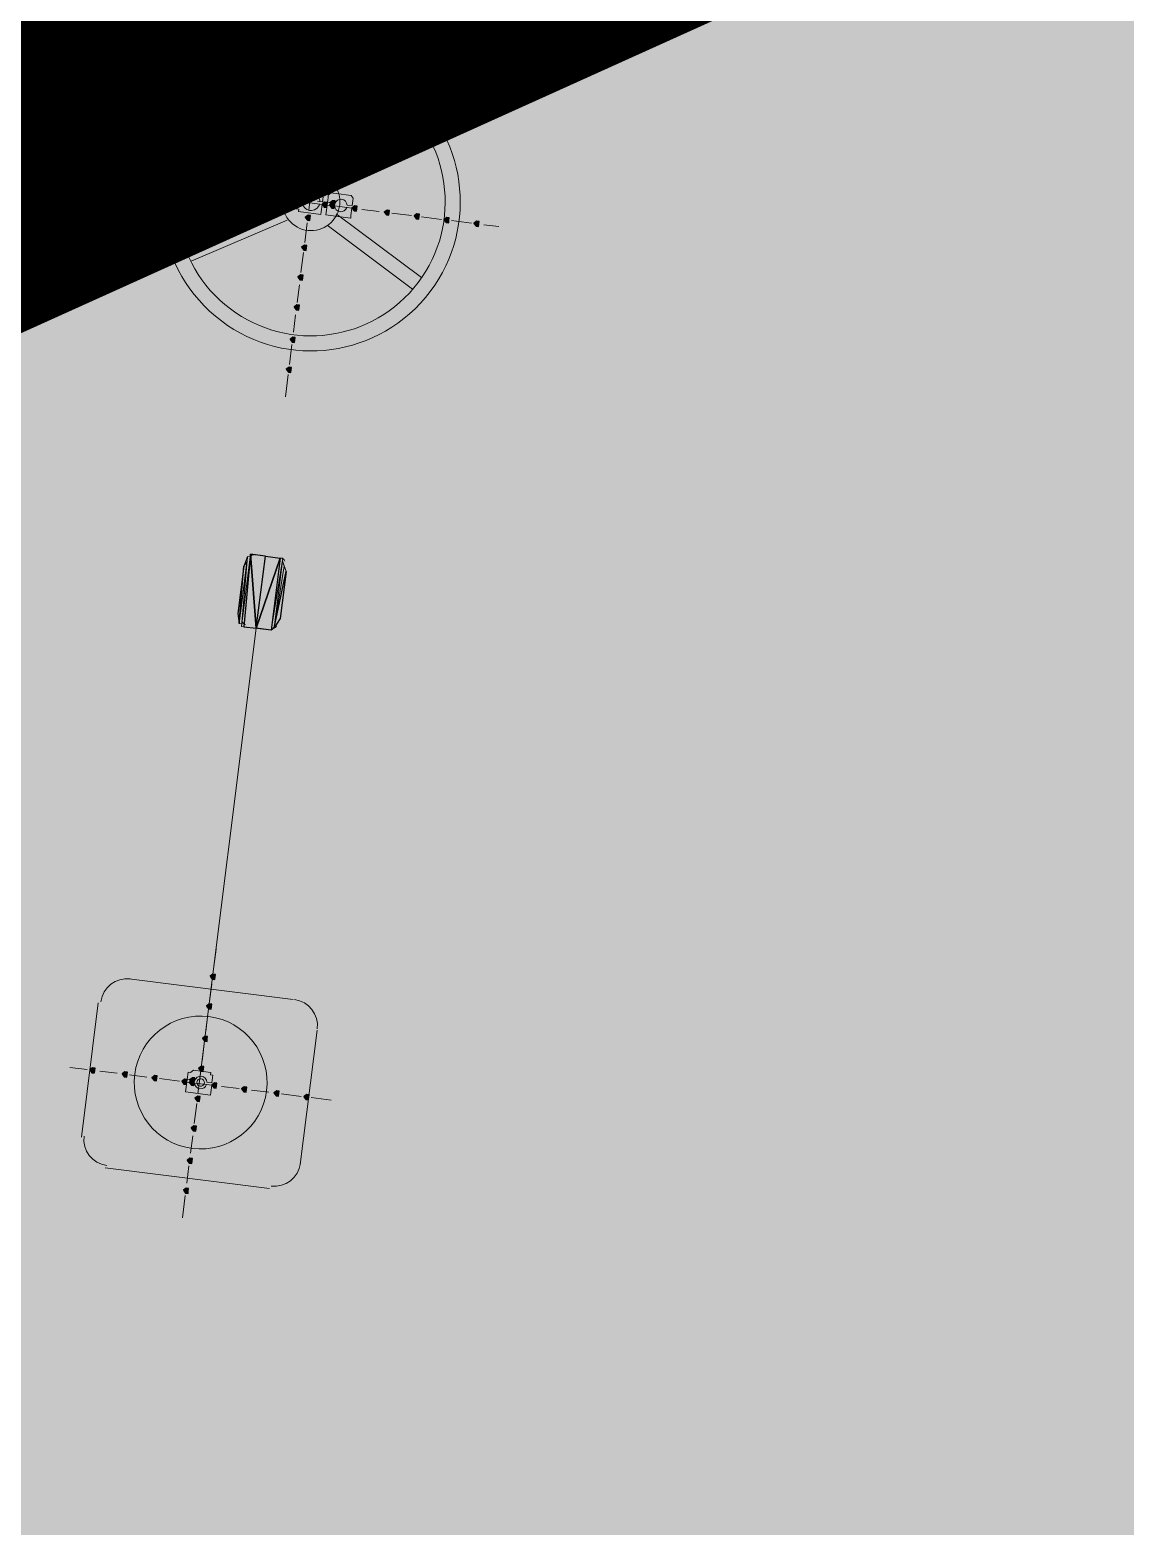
# Model space of a CAD drawing. Header units: metres. Extents: x -4 to 509425, y 7549 to 4732445.
# Drawn here: x 475986.8 to 475990.5, y 4719786.86 to 4719791.92 of the extents above; entities that cross this region are included whole.
import ezdxf

# ---------------------------------------------------------------- set-up
doc = ezdxf.new("R2010")
doc.units = ezdxf.units.M
doc.header["$LTSCALE"] = 0.01
doc.header["$MEASUREMENT"] = 0
doc.layers.get('0').update_dxf_attribs({"lineweight": 0})
for name, color, linetype in [('_SUBESTACIÓN', 1, 'Continuous'), ('NUDO GAROÑA', 211, 'Continuous'), ('SUBESTACION LA VID', 253, 'Continuous')]:
    doc.layers.add(name, color=color, linetype=linetype)

# ---------------------------------------------------------------- blocks, each defined once
blk = doc.blocks.new('A$Cfff6051d')
at = {"layer": 'SUBESTACION LA VID', "transparency": 33554687}
h = blk.add_hatch(color=256, dxfattribs=at)
h.dxf.hatch_style = 2
h.paths.add_polyline_path([(475987.8237, 4719791.9026), (475987.8248, 4719791.911), (475987.8164, 4719791.912), (475987.8069, 4719791.9047), (475987.8143, 4719791.8952), (475987.8227, 4719791.8942)])
h = blk.add_hatch(color=256, dxfattribs=at)
h.dxf.hatch_style = 2
h.paths.add_polyline_path([(475987.81, 4719791.7934), (475987.8111, 4719791.8018), (475987.8027, 4719791.8028), (475987.7932, 4719791.7955), (475987.8006, 4719791.786), (475987.809, 4719791.785)])
h = blk.add_hatch(color=256, dxfattribs=at)
h.dxf.hatch_style = 2
h.paths.add_polyline_path([(475987.7974, 4719791.6926), (475987.7984, 4719791.701), (475987.79, 4719791.702), (475987.7806, 4719791.6947), (475987.7879, 4719791.6852), (475987.7963, 4719791.6842)])
h = blk.add_hatch(color=256, dxfattribs=at)
h.dxf.hatch_style = 2
h.paths.add_polyline_path([(475987.7848, 4719791.5918), (475987.7858, 4719791.6002), (475987.7774, 4719791.6012), (475987.7679, 4719791.5939), (475987.7753, 4719791.5844), (475987.7837, 4719791.5834)])
h = blk.add_hatch(color=256, dxfattribs=at)
h.dxf.hatch_style = 2
h.paths.add_polyline_path([(475987.7721, 4719791.491), (475987.7732, 4719791.4994), (475987.7648, 4719791.5004), (475987.7553, 4719791.4931), (475987.7627, 4719791.4836), (475987.7711, 4719791.4826)])
h = blk.add_hatch(color=256, dxfattribs=at)
h.dxf.hatch_style = 2
h.paths.add_polyline_path([(475987.1893, 4719791.4019), (475987.1903, 4719791.4103), (475987.1819, 4719791.4114), (475987.1725, 4719791.404), (475987.1798, 4719791.3946), (475987.1882, 4719791.3935)])
h = blk.add_hatch(color=256, dxfattribs=at)
h.dxf.hatch_style = 2
h.paths.add_polyline_path([(475987.2901, 4719791.3893), (475987.2911, 4719791.3977), (475987.2827, 4719791.3987), (475987.2733, 4719791.3914), (475987.2806, 4719791.3819), (475987.289, 4719791.3809)])
h = blk.add_hatch(color=256, dxfattribs=at)
h.dxf.hatch_style = 2
h.paths.add_polyline_path([(475987.3909, 4719791.3766), (475987.3919, 4719791.385), (475987.3835, 4719791.3861), (475987.3741, 4719791.3787), (475987.3814, 4719791.3693), (475987.3898, 4719791.3682)])
h = blk.add_hatch(color=256, dxfattribs=at)
h.dxf.hatch_style = 2
h.paths.add_polyline_path([(475987.5001, 4719791.3629), (475987.5011, 4719791.3713), (475987.4927, 4719791.3724), (475987.4833, 4719791.3651), (475987.4906, 4719791.3556), (475987.499, 4719791.3545)])
h = blk.add_hatch(color=256, dxfattribs=at)
h.dxf.hatch_style = 2
h.paths.add_polyline_path([(475987.6009, 4719791.3503), (475987.602, 4719791.3587), (475987.5936, 4719791.3598), (475987.5841, 4719791.3524), (475987.5914, 4719791.343), (475987.5998, 4719791.3419)])
h = blk.add_hatch(color=256, dxfattribs=at)
h.dxf.hatch_style = 2
h.paths.add_polyline_path([(475987.7017, 4719791.3377), (475987.7028, 4719791.3461), (475987.6944, 4719791.3471), (475987.6849, 4719791.3398), (475987.6922, 4719791.3303), (475987.7006, 4719791.3293)])
h = blk.add_hatch(color=256, dxfattribs=at)
h.dxf.hatch_style = 2
h.paths.add_polyline_path([(475987.7584, 4719791.3818), (475987.7595, 4719791.3902), (475987.7511, 4719791.3912), (475987.7416, 4719791.3839), (475987.749, 4719791.3744), (475987.7574, 4719791.3734)])
h = blk.add_hatch(color=256, dxfattribs=at)
h.dxf.hatch_style = 2
h.paths.add_polyline_path([(475987.8025, 4719791.325), (475987.8036, 4719791.3334), (475987.7952, 4719791.3345), (475987.7857, 4719791.3271), (475987.7931, 4719791.3177), (475987.8015, 4719791.3166)])
h = blk.add_hatch(color=256, dxfattribs=at)
h.dxf.hatch_style = 2
h.paths.add_polyline_path([(475987.8277, 4719791.3219), (475987.8288, 4719791.3303), (475987.8204, 4719791.3313), (475987.8109, 4719791.324), (475987.8183, 4719791.3145), (475987.8267, 4719791.3135)])
h = blk.add_hatch(color=256, dxfattribs=at)
h.dxf.hatch_style = 2
h.paths.add_polyline_path([(475987.8288, 4719791.3303), (475987.8298, 4719791.3387), (475987.8214, 4719791.3397), (475987.812, 4719791.3324), (475987.8193, 4719791.3229), (475987.8277, 4719791.3219)])
h = blk.add_hatch(color=256, dxfattribs=at)
h.dxf.hatch_style = 2
h.paths.add_polyline_path([(475987.9033, 4719791.3124), (475987.9044, 4719791.3208), (475987.896, 4719791.3219), (475987.8865, 4719791.3145), (475987.8939, 4719791.3051), (475987.9023, 4719791.304)])
h = blk.add_hatch(color=256, dxfattribs=at)
h.dxf.hatch_style = 2
h.paths.add_polyline_path([(475988.0125, 4719791.2987), (475988.0136, 4719791.3071), (475988.0052, 4719791.3082), (475987.9957, 4719791.3008), (475988.0031, 4719791.2914), (475988.0115, 4719791.2903)])
h = blk.add_hatch(color=256, dxfattribs=at)
h.dxf.hatch_style = 2
h.paths.add_polyline_path([(475988.1133, 4719791.2861), (475988.1144, 4719791.2945), (475988.106, 4719791.2955), (475988.0965, 4719791.2882), (475988.1039, 4719791.2787), (475988.1123, 4719791.2777)])
h = blk.add_hatch(color=256, dxfattribs=at)
h.dxf.hatch_style = 2
h.paths.add_polyline_path([(475987.7458, 4719791.281), (475987.7468, 4719791.2894), (475987.7384, 4719791.2904), (475987.729, 4719791.2831), (475987.7363, 4719791.2736), (475987.7447, 4719791.2726)])
h = blk.add_hatch(color=256, dxfattribs=at)
h.dxf.hatch_style = 2
h.paths.add_polyline_path([(475988.2141, 4719791.2734), (475988.2152, 4719791.2818), (475988.2068, 4719791.2829), (475988.1973, 4719791.2755), (475988.2047, 4719791.2661), (475988.2131, 4719791.265)])
h = blk.add_hatch(color=256, dxfattribs=at)
h.dxf.hatch_style = 2
h.paths.add_polyline_path([(475988.3149, 4719791.2608), (475988.316, 4719791.2692), (475988.3076, 4719791.2702), (475988.2981, 4719791.2629), (475988.3055, 4719791.2534), (475988.3139, 4719791.2524)])
h = blk.add_hatch(color=256, dxfattribs=at)
h.dxf.hatch_style = 2
h.paths.add_polyline_path([(475987.7331, 4719791.1801), (475987.7342, 4719791.1885), (475987.7258, 4719791.1896), (475987.7163, 4719791.1823), (475987.7237, 4719791.1728), (475987.7321, 4719791.1717)])
h = blk.add_hatch(color=256, dxfattribs=at)
h.dxf.hatch_style = 2
h.paths.add_polyline_path([(475987.7205, 4719791.0793), (475987.7216, 4719791.0877), (475987.7132, 4719791.0888), (475987.7037, 4719791.0815), (475987.7111, 4719791.072), (475987.7195, 4719791.0709)])
h = blk.add_hatch(color=256, dxfattribs=at)
h.dxf.hatch_style = 2
h.paths.add_polyline_path([(475987.7079, 4719790.9785), (475987.7089, 4719790.9869), (475987.7005, 4719790.988), (475987.6911, 4719790.9806), (475987.6984, 4719790.9712), (475987.7068, 4719790.9701)])
h = blk.add_hatch(color=256, dxfattribs=at)
h.dxf.hatch_style = 2
h.paths.add_polyline_path([(475987.6942, 4719790.8693), (475987.6952, 4719790.8777), (475987.6868, 4719790.8788), (475987.6774, 4719790.8714), (475987.6847, 4719790.862), (475987.6931, 4719790.8609)])
h = blk.add_hatch(color=256, dxfattribs=at)
h.dxf.hatch_style = 2
h.paths.add_polyline_path([(475987.6815, 4719790.7685), (475987.6826, 4719790.7769), (475987.6742, 4719790.778), (475987.6647, 4719790.7706), (475987.6721, 4719790.7612), (475987.6805, 4719790.7601)])
h = blk.add_hatch(color=256, dxfattribs=at)
h.dxf.hatch_style = 2
h.paths.add_polyline_path([(475987.4246, 4719788.7188), (475987.4256, 4719788.7273), (475987.4172, 4719788.7283), (475987.4078, 4719788.721), (475987.4151, 4719788.7115), (475987.4235, 4719788.7104)])
h = blk.add_hatch(color=256, dxfattribs=at)
h.dxf.hatch_style = 2
h.paths.add_polyline_path([(475987.4119, 4719788.618), (475987.413, 4719788.6264), (475987.4046, 4719788.6275), (475987.3951, 4719788.6202), (475987.4025, 4719788.6107), (475987.4109, 4719788.6096)])
h = blk.add_hatch(color=256, dxfattribs=at)
h.dxf.hatch_style = 2
h.paths.add_polyline_path([(475987.3982, 4719788.5088), (475987.3993, 4719788.5172), (475987.3909, 4719788.5183), (475987.3814, 4719788.5109), (475987.3888, 4719788.5015), (475987.3972, 4719788.5004)])
h = blk.add_hatch(color=256, dxfattribs=at)
h.dxf.hatch_style = 2
h.paths.add_polyline_path([(475987.3856, 4719788.408), (475987.3867, 4719788.4164), (475987.3783, 4719788.4175), (475987.3688, 4719788.4101), (475987.3762, 4719788.4007), (475987.3846, 4719788.3996)])
h = blk.add_hatch(color=256, dxfattribs=at)
h.dxf.hatch_style = 2
h.paths.add_polyline_path([(475987.0181, 4719788.4029), (475987.0191, 4719788.4113), (475987.0107, 4719788.4124), (475987.0013, 4719788.405), (475987.0086, 4719788.3956), (475987.017, 4719788.3945)])
h = blk.add_hatch(color=256, dxfattribs=at)
h.dxf.hatch_style = 2
h.paths.add_polyline_path([(475987.1273, 4719788.3892), (475987.1283, 4719788.3976), (475987.1199, 4719788.3987), (475987.1105, 4719788.3913), (475987.1178, 4719788.3819), (475987.1262, 4719788.3808)])
h = blk.add_hatch(color=256, dxfattribs=at)
h.dxf.hatch_style = 2
h.paths.add_polyline_path([(475987.2281, 4719788.3766), (475987.2291, 4719788.385), (475987.2207, 4719788.386), (475987.2113, 4719788.3787), (475987.2186, 4719788.3692), (475987.227, 4719788.3682)])
h = blk.add_hatch(color=256, dxfattribs=at)
h.dxf.hatch_style = 2
h.paths.add_polyline_path([(475987.3289, 4719788.364), (475987.3299, 4719788.3724), (475987.3215, 4719788.3734), (475987.3121, 4719788.3661), (475987.3194, 4719788.3566), (475987.3278, 4719788.3556)])
h = blk.add_hatch(color=256, dxfattribs=at)
h.dxf.hatch_style = 2
h.paths.add_polyline_path([(475987.3541, 4719788.3608), (475987.3551, 4719788.3692), (475987.3467, 4719788.3703), (475987.3373, 4719788.3629), (475987.3446, 4719788.3535), (475987.353, 4719788.3524)])
h = blk.add_hatch(color=256, dxfattribs=at)
h.dxf.hatch_style = 2
h.paths.add_polyline_path([(475987.3551, 4719788.3692), (475987.3562, 4719788.3776), (475987.3478, 4719788.3787), (475987.3383, 4719788.3713), (475987.3457, 4719788.3619), (475987.3541, 4719788.3608)])
h = blk.add_hatch(color=256, dxfattribs=at)
h.dxf.hatch_style = 2
h.paths.add_polyline_path([(475987.373, 4719788.3072), (475987.374, 4719788.3156), (475987.3656, 4719788.3167), (475987.3562, 4719788.3093), (475987.3635, 4719788.2999), (475987.3719, 4719788.2988)])
h = blk.add_hatch(color=256, dxfattribs=at)
h.dxf.hatch_style = 2
h.paths.add_polyline_path([(475987.4297, 4719788.3513), (475987.4307, 4719788.3597), (475987.4223, 4719788.3608), (475987.4129, 4719788.3534), (475987.4202, 4719788.344), (475987.4286, 4719788.3429)])
h = blk.add_hatch(color=256, dxfattribs=at)
h.dxf.hatch_style = 2
h.paths.add_polyline_path([(475987.5305, 4719788.3387), (475987.5315, 4719788.3471), (475987.5231, 4719788.3481), (475987.5137, 4719788.3408), (475987.521, 4719788.3313), (475987.5294, 4719788.3303)])
h = blk.add_hatch(color=256, dxfattribs=at)
h.dxf.hatch_style = 2
h.paths.add_polyline_path([(475987.6397, 4719788.325), (475987.6408, 4719788.3334), (475987.6324, 4719788.3344), (475987.6229, 4719788.3271), (475987.6302, 4719788.3176), (475987.6386, 4719788.3166)])
h = blk.add_hatch(color=256, dxfattribs=at)
h.dxf.hatch_style = 2
h.paths.add_polyline_path([(475987.7405, 4719788.3124), (475987.7416, 4719788.3208), (475987.7332, 4719788.3218), (475987.7237, 4719788.3145), (475987.731, 4719788.305), (475987.7395, 4719788.304)])
h = blk.add_hatch(color=256, dxfattribs=at)
h.dxf.hatch_style = 2
h.paths.add_polyline_path([(475987.3603, 4719788.2064), (475987.3614, 4719788.2148), (475987.353, 4719788.2159), (475987.3435, 4719788.2085), (475987.3509, 4719788.1991), (475987.3593, 4719788.198)])
h = blk.add_hatch(color=256, dxfattribs=at)
h.dxf.hatch_style = 2
h.paths.add_polyline_path([(475987.3466, 4719788.0972), (475987.3477, 4719788.1056), (475987.3393, 4719788.1067), (475987.3298, 4719788.0993), (475987.3372, 4719788.0899), (475987.3456, 4719788.0888)])
h = blk.add_hatch(color=256, dxfattribs=at)
h.dxf.hatch_style = 2
h.paths.add_polyline_path([(475987.334, 4719787.9964), (475987.3351, 4719788.0048), (475987.3267, 4719788.0059), (475987.3172, 4719787.9985), (475987.3246, 4719787.9891), (475987.333, 4719787.988)])
at = {"layer": 'SUBESTACION LA VID', "lineweight": 15}
for p, q in [((475987.8122, 4719791.8784), (475987.8048, 4719791.8196)), ((475987.7743, 4719791.7808), (475987.7301, 4719791.428)), ((475987.7805, 4719791.4216), (475987.8247, 4719791.7745)), ((475987.7995, 4719791.7776), (475987.7921, 4719791.7188)), ((475987.7869, 4719791.6768), (475987.7785, 4719791.6096)), ((475987.7742, 4719791.576), (475987.7658, 4719791.5088)), ((475987.7606, 4719791.4668), (475987.7532, 4719791.408)), ((475987.1053, 4719791.4124), (475987.1641, 4719791.4051)), ((475987.1977, 4719791.4009), (475987.2649, 4719791.3924)), ((475987.2985, 4719791.3882), (475987.3657, 4719791.3798)), ((475987.4077, 4719791.3745), (475987.4665, 4719791.3672)), ((475987.5085, 4719791.3619), (475987.5673, 4719791.3545)), ((475987.6093, 4719791.3493), (475987.6765, 4719791.3408)), ((475987.6177, 4719791.3482), (475987.6261, 4719791.3472)), ((475987.6188, 4719791.3566), (475987.6272, 4719791.3556)), ((475987.665, 4719791.3849), (475987.7322, 4719791.3765)), ((475987.6944, 4719791.3471), (475987.7028, 4719791.3461)), ((475987.7479, 4719791.366), (475987.7405, 4719791.3072)), ((475987.7658, 4719791.3723), (475987.833, 4719791.3639)), ((475987.6481, 4719791.3188), (475987.3236, 4719791.1803)), ((475987.7101, 4719791.3366), (475987.7773, 4719791.3282)), ((475987.8036, 4719791.3334), (475987.7868, 4719791.3355)), ((475987.8193, 4719791.3229), (475987.8781, 4719791.3156)), ((475988.1216, 4719791.0802), (475987.8329, 4719791.2956)), ((475987.9201, 4719791.3103), (475987.9789, 4719791.3029)), ((475988.0209, 4719791.2977), (475988.0881, 4719791.2892)), ((475987.3435, 4719791.1351), (475987.6681, 4719791.2736)), ((475987.7353, 4719791.2652), (475987.7269, 4719791.198)), ((475987.8025, 4719791.2568), (475988.0912, 4719791.0414)), ((475988.1217, 4719791.285), (475988.1889, 4719791.2766)), ((475988.2225, 4719791.2724), (475988.2897, 4719791.264)), ((475988.3317, 4719791.2587), (475988.3821, 4719791.2524)), ((475987.7226, 4719791.1644), (475987.7142, 4719791.0972)), ((475987.7089, 4719791.0552), (475987.7016, 4719790.9964)), ((475987.6963, 4719790.9544), (475987.6889, 4719790.8956)), ((475987.6837, 4719790.8536), (475987.6752, 4719790.7864)), ((475987.671, 4719790.7528), (475987.6616, 4719790.6772)), ((475987.5522, 4719790.1448), (475987.6446, 4719790.1332)), ((475987.5942, 4719790.1396), (475987.5636, 4719789.8959)), ((475987.3709, 4719788.3587), (475987.5636, 4719789.8959)), ((475987.614, 4719789.8896), (475987.5216, 4719789.9012)), ((475987.4278, 4719788.8123), (475987.4183, 4719788.7367)), ((475987.1337, 4719788.7127), (475987.6881, 4719788.6431)), ((475987.413, 4719788.6947), (475987.4056, 4719788.6359)), ((475986.9728, 4719788.1782), (475987.0297, 4719788.6318)), ((475987.4004, 4719788.5939), (475987.393, 4719788.5351)), ((475987.7121, 4719788.0855), (475987.7689, 4719788.5392)), ((475987.3877, 4719788.4931), (475987.3804, 4719788.4343)), ((475986.9341, 4719788.4135), (475986.9929, 4719788.4061)), ((475987.0349, 4719788.4008), (475987.0937, 4719788.3934)), ((475987.1357, 4719788.3882), (475987.1945, 4719788.3808)), ((475987.2365, 4719788.3755), (475987.3037, 4719788.3671)), ((475987.3373, 4719788.3629), (475987.4045, 4719788.3545)), ((475987.3751, 4719788.3923), (475987.3667, 4719788.3251)), ((475987.4465, 4719788.3492), (475987.5053, 4719788.3418)), ((475987.5473, 4719788.3366), (475987.6061, 4719788.3292)), ((475987.6481, 4719788.3239), (475987.7153, 4719788.3155)), ((475987.3625, 4719788.2915), (475987.354, 4719788.2243)), ((475987.7489, 4719788.3113), (475987.8161, 4719788.3029)), ((475987.3488, 4719788.1823), (475987.3414, 4719788.1235)), ((475987.0537, 4719788.0742), (475987.6081, 4719788.0047)), ((475987.3361, 4719788.0815), (475987.3288, 4719788.0227)), ((475987.3235, 4719787.9807), (475987.314, 4719787.9051))]:
    blk.add_line(p, q, dxfattribs=at)
at = {"layer": 'SUBESTACION LA VID', "lineweight": 0}
for p, q in [((475987.5636, 4719789.8959), (475987.5438, 4719790.1459)), ((475987.5636, 4719789.8959), (475987.6446, 4719790.1332)), ((475987.5059, 4719789.9117), (475987.5017, 4719789.9464)), ((475987.6235, 4719789.897), (475987.6445, 4719789.9285))]:
    blk.add_line(p, q, dxfattribs=at)
at = {"layer": 'SUBESTACION LA VID'}
for points in [[(475987.8237, 4719791.9026), (475987.8248, 4719791.911), (475987.8164, 4719791.912), (475987.8069, 4719791.9047), (475987.8143, 4719791.8952), (475987.8227, 4719791.8942)], [(475987.81, 4719791.7934), (475987.8111, 4719791.8018), (475987.8027, 4719791.8028), (475987.7932, 4719791.7955), (475987.8006, 4719791.786), (475987.809, 4719791.785)], [(475987.7974, 4719791.6926), (475987.7984, 4719791.701), (475987.79, 4719791.702), (475987.7806, 4719791.6947), (475987.7879, 4719791.6852), (475987.7963, 4719791.6842)], [(475987.7848, 4719791.5918), (475987.7858, 4719791.6002), (475987.7774, 4719791.6012), (475987.7679, 4719791.5939), (475987.7753, 4719791.5844), (475987.7837, 4719791.5834)], [(475987.7721, 4719791.491), (475987.7732, 4719791.4994), (475987.7648, 4719791.5004), (475987.7553, 4719791.4931), (475987.7627, 4719791.4836), (475987.7711, 4719791.4826)], [(475987.1893, 4719791.4019), (475987.1903, 4719791.4103), (475987.1819, 4719791.4114), (475987.1725, 4719791.404), (475987.1798, 4719791.3946), (475987.1882, 4719791.3935)], [(475987.2901, 4719791.3893), (475987.2911, 4719791.3977), (475987.2827, 4719791.3987), (475987.2733, 4719791.3914), (475987.2806, 4719791.3819), (475987.289, 4719791.3809)], [(475987.3909, 4719791.3766), (475987.3919, 4719791.385), (475987.3835, 4719791.3861), (475987.3741, 4719791.3787), (475987.3814, 4719791.3693), (475987.3898, 4719791.3682)], [(475987.5001, 4719791.3629), (475987.5011, 4719791.3713), (475987.4927, 4719791.3724), (475987.4833, 4719791.3651), (475987.4906, 4719791.3556), (475987.499, 4719791.3545)], [(475987.6009, 4719791.3503), (475987.602, 4719791.3587), (475987.5936, 4719791.3598), (475987.5841, 4719791.3524), (475987.5914, 4719791.343), (475987.5998, 4719791.3419)], [(475987.7017, 4719791.3377), (475987.7028, 4719791.3461), (475987.6944, 4719791.3471), (475987.6849, 4719791.3398), (475987.6922, 4719791.3303), (475987.7006, 4719791.3293)], [(475987.7584, 4719791.3818), (475987.7595, 4719791.3902), (475987.7511, 4719791.3912), (475987.7416, 4719791.3839), (475987.749, 4719791.3744), (475987.7574, 4719791.3734)], [(475987.8025, 4719791.325), (475987.8036, 4719791.3334), (475987.7952, 4719791.3345), (475987.7857, 4719791.3271), (475987.7931, 4719791.3177), (475987.8015, 4719791.3166)], [(475987.8277, 4719791.3219), (475987.8288, 4719791.3303), (475987.8204, 4719791.3313), (475987.8109, 4719791.324), (475987.8183, 4719791.3145), (475987.8267, 4719791.3135)], [(475987.8288, 4719791.3303), (475987.8298, 4719791.3387), (475987.8214, 4719791.3397), (475987.812, 4719791.3324), (475987.8193, 4719791.3229), (475987.8277, 4719791.3219)], [(475987.9033, 4719791.3124), (475987.9044, 4719791.3208), (475987.896, 4719791.3219), (475987.8865, 4719791.3145), (475987.8939, 4719791.3051), (475987.9023, 4719791.304)], [(475988.0125, 4719791.2987), (475988.0136, 4719791.3071), (475988.0052, 4719791.3082), (475987.9957, 4719791.3008), (475988.0031, 4719791.2914), (475988.0115, 4719791.2903)], [(475988.1133, 4719791.2861), (475988.1144, 4719791.2945), (475988.106, 4719791.2955), (475988.0965, 4719791.2882), (475988.1039, 4719791.2787), (475988.1123, 4719791.2777)], [(475987.7458, 4719791.281), (475987.7468, 4719791.2894), (475987.7384, 4719791.2904), (475987.729, 4719791.2831), (475987.7363, 4719791.2736), (475987.7447, 4719791.2726)], [(475988.2141, 4719791.2734), (475988.2152, 4719791.2818), (475988.2068, 4719791.2829), (475988.1973, 4719791.2755), (475988.2047, 4719791.2661), (475988.2131, 4719791.265)], [(475988.3149, 4719791.2608), (475988.316, 4719791.2692), (475988.3076, 4719791.2702), (475988.2981, 4719791.2629), (475988.3055, 4719791.2534), (475988.3139, 4719791.2524)], [(475987.7331, 4719791.1801), (475987.7342, 4719791.1885), (475987.7258, 4719791.1896), (475987.7163, 4719791.1823), (475987.7237, 4719791.1728), (475987.7321, 4719791.1717)], [(475987.7205, 4719791.0793), (475987.7216, 4719791.0877), (475987.7132, 4719791.0888), (475987.7037, 4719791.0815), (475987.7111, 4719791.072), (475987.7195, 4719791.0709)], [(475987.7079, 4719790.9785), (475987.7089, 4719790.9869), (475987.7005, 4719790.988), (475987.6911, 4719790.9806), (475987.6984, 4719790.9712), (475987.7068, 4719790.9701)], [(475987.6942, 4719790.8693), (475987.6952, 4719790.8777), (475987.6868, 4719790.8788), (475987.6774, 4719790.8714), (475987.6847, 4719790.862), (475987.6931, 4719790.8609)], [(475987.6815, 4719790.7685), (475987.6826, 4719790.7769), (475987.6742, 4719790.778), (475987.6647, 4719790.7706), (475987.6721, 4719790.7612), (475987.6805, 4719790.7601)], [(475987.5636, 4719789.8959), (475987.5438, 4719790.1459), (475987.5216, 4719789.9012)], [(475987.5942, 4719790.1396), (475987.5438, 4719790.1459), (475987.5636, 4719789.8959)], [(475987.5942, 4719790.1396), (475987.6446, 4719790.1332), (475987.5636, 4719789.8959)], [(475987.5636, 4719789.8959), (475987.6446, 4719790.1332), (475987.614, 4719789.8896)], [(475987.5017, 4719789.9464), (475987.5059, 4719789.9117), (475987.5217, 4719790.106)], [(475987.6445, 4719789.9285), (475987.6235, 4719789.897), (475987.6645, 4719790.0881)], [(475987.4246, 4719788.7188), (475987.4256, 4719788.7273), (475987.4172, 4719788.7283), (475987.4078, 4719788.721), (475987.4151, 4719788.7115), (475987.4235, 4719788.7104)], [(475987.4119, 4719788.618), (475987.413, 4719788.6264), (475987.4046, 4719788.6275), (475987.3951, 4719788.6202), (475987.4025, 4719788.6107), (475987.4109, 4719788.6096)], [(475987.3982, 4719788.5088), (475987.3993, 4719788.5172), (475987.3909, 4719788.5183), (475987.3814, 4719788.5109), (475987.3888, 4719788.5015), (475987.3972, 4719788.5004)], [(475987.3856, 4719788.408), (475987.3867, 4719788.4164), (475987.3783, 4719788.4175), (475987.3688, 4719788.4101), (475987.3762, 4719788.4007), (475987.3846, 4719788.3996)], [(475987.0181, 4719788.4029), (475987.0191, 4719788.4113), (475987.0107, 4719788.4124), (475987.0013, 4719788.405), (475987.0086, 4719788.3956), (475987.017, 4719788.3945)], [(475987.1273, 4719788.3892), (475987.1283, 4719788.3976), (475987.1199, 4719788.3987), (475987.1105, 4719788.3913), (475987.1178, 4719788.3819), (475987.1262, 4719788.3808)], [(475987.2281, 4719788.3766), (475987.2291, 4719788.385), (475987.2207, 4719788.386), (475987.2113, 4719788.3787), (475987.2186, 4719788.3692), (475987.227, 4719788.3682)], [(475987.3289, 4719788.364), (475987.3299, 4719788.3724), (475987.3215, 4719788.3734), (475987.3121, 4719788.3661), (475987.3194, 4719788.3566), (475987.3278, 4719788.3556)], [(475987.3541, 4719788.3608), (475987.3551, 4719788.3692), (475987.3467, 4719788.3703), (475987.3373, 4719788.3629), (475987.3446, 4719788.3535), (475987.353, 4719788.3524)], [(475987.3551, 4719788.3692), (475987.3562, 4719788.3776), (475987.3478, 4719788.3787), (475987.3383, 4719788.3713), (475987.3457, 4719788.3619), (475987.3541, 4719788.3608)], [(475987.373, 4719788.3072), (475987.374, 4719788.3156), (475987.3656, 4719788.3167), (475987.3562, 4719788.3093), (475987.3635, 4719788.2999), (475987.3719, 4719788.2988)], [(475987.4297, 4719788.3513), (475987.4307, 4719788.3597), (475987.4223, 4719788.3608), (475987.4129, 4719788.3534), (475987.4202, 4719788.344), (475987.4286, 4719788.3429)], [(475987.5305, 4719788.3387), (475987.5315, 4719788.3471), (475987.5231, 4719788.3481), (475987.5137, 4719788.3408), (475987.521, 4719788.3313), (475987.5294, 4719788.3303)], [(475987.6397, 4719788.325), (475987.6408, 4719788.3334), (475987.6324, 4719788.3344), (475987.6229, 4719788.3271), (475987.6302, 4719788.3176), (475987.6386, 4719788.3166)], [(475987.7405, 4719788.3124), (475987.7416, 4719788.3208), (475987.7332, 4719788.3218), (475987.7237, 4719788.3145), (475987.731, 4719788.305), (475987.7395, 4719788.304)], [(475987.3603, 4719788.2064), (475987.3614, 4719788.2148), (475987.353, 4719788.2159), (475987.3435, 4719788.2085), (475987.3509, 4719788.1991), (475987.3593, 4719788.198)], [(475987.3466, 4719788.0972), (475987.3477, 4719788.1056), (475987.3393, 4719788.1067), (475987.3298, 4719788.0993), (475987.3372, 4719788.0899), (475987.3456, 4719788.0888)], [(475987.334, 4719787.9964), (475987.3351, 4719788.0048), (475987.3267, 4719788.0059), (475987.3172, 4719787.9985), (475987.3246, 4719787.9891), (475987.333, 4719787.988)]]:
    blk.add_lwpolyline(points, close=True, dxfattribs=at)
at = {"layer": 'SUBESTACION LA VID', "lineweight": 0}
for points in [[(475987.8237, 4719791.9026), (475987.8248, 4719791.911), (475987.8164, 4719791.912), (475987.8069, 4719791.9047), (475987.8143, 4719791.8952), (475987.8227, 4719791.8942)], [(475987.81, 4719791.7934), (475987.8111, 4719791.8018), (475987.8027, 4719791.8028), (475987.7932, 4719791.7955), (475987.8006, 4719791.786), (475987.809, 4719791.785)], [(475987.7974, 4719791.6926), (475987.7984, 4719791.701), (475987.79, 4719791.702), (475987.7806, 4719791.6947), (475987.7879, 4719791.6852), (475987.7963, 4719791.6842)], [(475987.7848, 4719791.5918), (475987.7858, 4719791.6002), (475987.7774, 4719791.6012), (475987.7679, 4719791.5939), (475987.7753, 4719791.5844), (475987.7837, 4719791.5834)], [(475987.7721, 4719791.491), (475987.7732, 4719791.4994), (475987.7648, 4719791.5004), (475987.7553, 4719791.4931), (475987.7627, 4719791.4836), (475987.7711, 4719791.4826)], [(475987.1893, 4719791.4019), (475987.1903, 4719791.4103), (475987.1819, 4719791.4114), (475987.1725, 4719791.404), (475987.1798, 4719791.3946), (475987.1882, 4719791.3935)], [(475987.2901, 4719791.3893), (475987.2911, 4719791.3977), (475987.2827, 4719791.3987), (475987.2733, 4719791.3914), (475987.2806, 4719791.3819), (475987.289, 4719791.3809)], [(475987.3909, 4719791.3766), (475987.3919, 4719791.385), (475987.3835, 4719791.3861), (475987.3741, 4719791.3787), (475987.3814, 4719791.3693), (475987.3898, 4719791.3682)], [(475987.5001, 4719791.3629), (475987.5011, 4719791.3713), (475987.4927, 4719791.3724), (475987.4833, 4719791.3651), (475987.4906, 4719791.3556), (475987.499, 4719791.3545)], [(475987.6009, 4719791.3503), (475987.602, 4719791.3587), (475987.5936, 4719791.3598), (475987.5841, 4719791.3524), (475987.5914, 4719791.343), (475987.5998, 4719791.3419)], [(475987.7017, 4719791.3377), (475987.7028, 4719791.3461), (475987.6944, 4719791.3471), (475987.6849, 4719791.3398), (475987.6922, 4719791.3303), (475987.7006, 4719791.3293)], [(475987.7584, 4719791.3818), (475987.7595, 4719791.3902), (475987.7511, 4719791.3912), (475987.7416, 4719791.3839), (475987.749, 4719791.3744), (475987.7574, 4719791.3734)], [(475987.8025, 4719791.325), (475987.8036, 4719791.3334), (475987.7952, 4719791.3345), (475987.7857, 4719791.3271), (475987.7931, 4719791.3177), (475987.8015, 4719791.3166)], [(475987.8277, 4719791.3219), (475987.8288, 4719791.3303), (475987.8204, 4719791.3313), (475987.8109, 4719791.324), (475987.8183, 4719791.3145), (475987.8267, 4719791.3135)], [(475987.8288, 4719791.3303), (475987.8298, 4719791.3387), (475987.8214, 4719791.3397), (475987.812, 4719791.3324), (475987.8193, 4719791.3229), (475987.8277, 4719791.3219)], [(475987.9033, 4719791.3124), (475987.9044, 4719791.3208), (475987.896, 4719791.3219), (475987.8865, 4719791.3145), (475987.8939, 4719791.3051), (475987.9023, 4719791.304)], [(475988.0125, 4719791.2987), (475988.0136, 4719791.3071), (475988.0052, 4719791.3082), (475987.9957, 4719791.3008), (475988.0031, 4719791.2914), (475988.0115, 4719791.2903)], [(475988.1133, 4719791.2861), (475988.1144, 4719791.2945), (475988.106, 4719791.2955), (475988.0965, 4719791.2882), (475988.1039, 4719791.2787), (475988.1123, 4719791.2777)], [(475987.7458, 4719791.281), (475987.7468, 4719791.2894), (475987.7384, 4719791.2904), (475987.729, 4719791.2831), (475987.7363, 4719791.2736), (475987.7447, 4719791.2726)], [(475988.2141, 4719791.2734), (475988.2152, 4719791.2818), (475988.2068, 4719791.2829), (475988.1973, 4719791.2755), (475988.2047, 4719791.2661), (475988.2131, 4719791.265)], [(475988.3149, 4719791.2608), (475988.316, 4719791.2692), (475988.3076, 4719791.2702), (475988.2981, 4719791.2629), (475988.3055, 4719791.2534), (475988.3139, 4719791.2524)], [(475987.7331, 4719791.1801), (475987.7342, 4719791.1885), (475987.7258, 4719791.1896), (475987.7163, 4719791.1823), (475987.7237, 4719791.1728), (475987.7321, 4719791.1717)], [(475987.7205, 4719791.0793), (475987.7216, 4719791.0877), (475987.7132, 4719791.0888), (475987.7037, 4719791.0815), (475987.7111, 4719791.072), (475987.7195, 4719791.0709)], [(475987.7079, 4719790.9785), (475987.7089, 4719790.9869), (475987.7005, 4719790.988), (475987.6911, 4719790.9806), (475987.6984, 4719790.9712), (475987.7068, 4719790.9701)], [(475987.6942, 4719790.8693), (475987.6952, 4719790.8777), (475987.6868, 4719790.8788), (475987.6774, 4719790.8714), (475987.6847, 4719790.862), (475987.6931, 4719790.8609)], [(475987.6815, 4719790.7685), (475987.6826, 4719790.7769), (475987.6742, 4719790.778), (475987.6647, 4719790.7706), (475987.6721, 4719790.7612), (475987.6805, 4719790.7601)], [(475987.5636, 4719789.8959), (475987.5438, 4719790.1459), (475987.5216, 4719789.9012)], [(475987.5942, 4719790.1396), (475987.5438, 4719790.1459), (475987.5636, 4719789.8959)], [(475987.5942, 4719790.1396), (475987.6446, 4719790.1332), (475987.5636, 4719789.8959)], [(475987.5636, 4719789.8959), (475987.6446, 4719790.1332), (475987.614, 4719789.8896)], [(475987.5017, 4719789.9464), (475987.5059, 4719789.9117), (475987.5217, 4719790.106)], [(475987.6445, 4719789.9285), (475987.6235, 4719789.897), (475987.6645, 4719790.0881)], [(475987.4246, 4719788.7188), (475987.4256, 4719788.7273), (475987.4172, 4719788.7283), (475987.4078, 4719788.721), (475987.4151, 4719788.7115), (475987.4235, 4719788.7104)], [(475987.4119, 4719788.618), (475987.413, 4719788.6264), (475987.4046, 4719788.6275), (475987.3951, 4719788.6202), (475987.4025, 4719788.6107), (475987.4109, 4719788.6096)], [(475987.3982, 4719788.5088), (475987.3993, 4719788.5172), (475987.3909, 4719788.5183), (475987.3814, 4719788.5109), (475987.3888, 4719788.5015), (475987.3972, 4719788.5004)], [(475987.3856, 4719788.408), (475987.3867, 4719788.4164), (475987.3783, 4719788.4175), (475987.3688, 4719788.4101), (475987.3762, 4719788.4007), (475987.3846, 4719788.3996)], [(475987.0181, 4719788.4029), (475987.0191, 4719788.4113), (475987.0107, 4719788.4124), (475987.0013, 4719788.405), (475987.0086, 4719788.3956), (475987.017, 4719788.3945)], [(475987.1273, 4719788.3892), (475987.1283, 4719788.3976), (475987.1199, 4719788.3987), (475987.1105, 4719788.3913), (475987.1178, 4719788.3819), (475987.1262, 4719788.3808)], [(475987.2281, 4719788.3766), (475987.2291, 4719788.385), (475987.2207, 4719788.386), (475987.2113, 4719788.3787), (475987.2186, 4719788.3692), (475987.227, 4719788.3682)], [(475987.3289, 4719788.364), (475987.3299, 4719788.3724), (475987.3215, 4719788.3734), (475987.3121, 4719788.3661), (475987.3194, 4719788.3566), (475987.3278, 4719788.3556)], [(475987.3541, 4719788.3608), (475987.3551, 4719788.3692), (475987.3467, 4719788.3703), (475987.3373, 4719788.3629), (475987.3446, 4719788.3535), (475987.353, 4719788.3524)], [(475987.3551, 4719788.3692), (475987.3562, 4719788.3776), (475987.3478, 4719788.3787), (475987.3383, 4719788.3713), (475987.3457, 4719788.3619), (475987.3541, 4719788.3608)], [(475987.373, 4719788.3072), (475987.374, 4719788.3156), (475987.3656, 4719788.3167), (475987.3562, 4719788.3093), (475987.3635, 4719788.2999), (475987.3719, 4719788.2988)], [(475987.4297, 4719788.3513), (475987.4307, 4719788.3597), (475987.4223, 4719788.3608), (475987.4129, 4719788.3534), (475987.4202, 4719788.344), (475987.4286, 4719788.3429)], [(475987.5305, 4719788.3387), (475987.5315, 4719788.3471), (475987.5231, 4719788.3481), (475987.5137, 4719788.3408), (475987.521, 4719788.3313), (475987.5294, 4719788.3303)], [(475987.6397, 4719788.325), (475987.6408, 4719788.3334), (475987.6324, 4719788.3344), (475987.6229, 4719788.3271), (475987.6302, 4719788.3176), (475987.6386, 4719788.3166)], [(475987.7405, 4719788.3124), (475987.7416, 4719788.3208), (475987.7332, 4719788.3218), (475987.7237, 4719788.3145), (475987.731, 4719788.305), (475987.7395, 4719788.304)], [(475987.3603, 4719788.2064), (475987.3614, 4719788.2148), (475987.353, 4719788.2159), (475987.3435, 4719788.2085), (475987.3509, 4719788.1991), (475987.3593, 4719788.198)], [(475987.3466, 4719788.0972), (475987.3477, 4719788.1056), (475987.3393, 4719788.1067), (475987.3298, 4719788.0993), (475987.3372, 4719788.0899), (475987.3456, 4719788.0888)], [(475987.334, 4719787.9964), (475987.3351, 4719788.0048), (475987.3267, 4719788.0059), (475987.3172, 4719787.9985), (475987.3246, 4719787.9891), (475987.333, 4719787.988)]]:
    blk.add_lwpolyline(points, close=True, dxfattribs=at)
at = {"layer": 'SUBESTACION LA VID', "lineweight": 15}
for points in [[(475987.6681, 4719791.3419), (475987.6933, 4719791.3387), (475987.6922, 4719791.3303), (475987.6912, 4719791.3219), (475987.6901, 4719791.3135), (475987.6807, 4719791.3062), (475987.6723, 4719791.3072), (475987.6555, 4719791.3093), (475987.6219, 4719791.3136), (475987.6135, 4719791.3146), (475987.6051, 4719791.3157), (475987.5977, 4719791.3251), (475987.5988, 4719791.3335), (475987.5998, 4719791.3419), (475987.6009, 4719791.3503), (475987.6177, 4719791.3482)], [(475987.6692, 4719791.3503), (475987.6944, 4719791.3471), (475987.6954, 4719791.3555), (475987.6965, 4719791.3639), (475987.6975, 4719791.3723), (475987.6891, 4719791.3734), (475987.6902, 4719791.3818), (475987.6818, 4719791.3828), (475987.665, 4719791.3849), (475987.6314, 4719791.3892), (475987.623, 4719791.3902), (475987.6146, 4719791.3913), (475987.6135, 4719791.3829), (475987.6051, 4719791.3839), (475987.6041, 4719791.3755), (475987.603, 4719791.3671), (475987.602, 4719791.3587), (475987.6188, 4719791.3566)], [(475987.749, 4719791.3744), (475987.7322, 4719791.3765), (475987.7238, 4719791.3776), (475987.7143, 4719791.3702), (475987.7059, 4719791.3713), (475987.7049, 4719791.3629), (475987.7038, 4719791.3545), (475987.7028, 4719791.3461), (475987.7196, 4719791.344)], [(475987.749, 4719791.3744), (475987.7658, 4719791.3723), (475987.7742, 4719791.3712), (475987.7826, 4719791.3702), (475987.7815, 4719791.3618), (475987.7899, 4719791.3607), (475987.7889, 4719791.3523), (475987.7878, 4719791.3439), (475987.7868, 4719791.3355), (475987.77, 4719791.3376)], [(475987.8708, 4719791.325), (475987.8876, 4719791.3229), (475987.8886, 4719791.3313), (475987.8897, 4719791.3397), (475987.8907, 4719791.3481), (475987.8834, 4719791.3576), (475987.875, 4719791.3586), (475987.8666, 4719791.3597), (475987.833, 4719791.3639), (475987.8246, 4719791.3649), (475987.8162, 4719791.366), (475987.8067, 4719791.3586), (475987.8057, 4719791.3502), (475987.8046, 4719791.3418), (475987.8036, 4719791.3334), (475987.8204, 4719791.3313)], [(475987.7395, 4719791.2988), (475987.7227, 4719791.3009), (475987.7143, 4719791.302), (475987.7059, 4719791.303), (475987.7069, 4719791.3114), (475987.6985, 4719791.3125), (475987.6996, 4719791.3209), (475987.7006, 4719791.3293), (475987.7017, 4719791.3377), (475987.7185, 4719791.3356)], [(475987.7395, 4719791.2988), (475987.7563, 4719791.2967), (475987.7647, 4719791.2956), (475987.7731, 4719791.2946), (475987.7815, 4719791.2935), (475987.7825, 4719791.3019), (475987.7836, 4719791.3103), (475987.7847, 4719791.3187), (475987.7857, 4719791.3271), (475987.7689, 4719791.3292)], [(475987.8697, 4719791.3166), (475987.8865, 4719791.3145), (475987.8855, 4719791.3061), (475987.8844, 4719791.2977), (475987.8833, 4719791.2893), (475987.8823, 4719791.2809), (475987.8739, 4719791.282), (475987.8655, 4719791.283), (475987.8571, 4719791.2841), (475987.8235, 4719791.2883), (475987.8151, 4719791.2893), (475987.8067, 4719791.2904), (475987.7983, 4719791.2914), (475987.7993, 4719791.2998), (475987.8004, 4719791.3082), (475987.8015, 4719791.3166), (475987.8025, 4719791.325), (475987.8193, 4719791.3229)], [(475987.5942, 4719790.1396), (475987.5522, 4719790.1448), (475987.5438, 4719790.1459), (475987.5427, 4719790.1375), (475987.5343, 4719790.1385), (475987.5322, 4719790.1217), (475987.5217, 4719790.106), (475987.5017, 4719789.9464), (475987.5059, 4719789.9117), (475987.5143, 4719789.9107), (475987.5132, 4719789.9023), (475987.5216, 4719789.9012), (475987.5636, 4719789.8959), (475987.5942, 4719790.1396)], [(475987.5059, 4719789.9117), (475987.5017, 4719789.9464), (475987.5217, 4719790.106), (475987.5343, 4719790.1385)], [(475987.5942, 4719790.1396), (475987.6446, 4719790.1332), (475987.653, 4719790.1322), (475987.6519, 4719790.1238), (475987.6582, 4719790.1059), (475987.6645, 4719790.0881), (475987.6445, 4719789.9285), (475987.6235, 4719789.897), (475987.614, 4719789.8896), (475987.5636, 4719789.8959), (475987.5942, 4719790.1396)], [(475987.6519, 4719790.1238), (475987.6645, 4719790.0881), (475987.6445, 4719789.9285), (475987.6235, 4719789.897)], [(475987.3961, 4719788.3555), (475987.4129, 4719788.3534), (475987.4118, 4719788.345), (475987.4108, 4719788.3366), (475987.4097, 4719788.3282), (475987.4087, 4719788.3198), (475987.4003, 4719788.3209), (475987.3919, 4719788.3219), (475987.3835, 4719788.323), (475987.3499, 4719788.3272), (475987.3415, 4719788.3283), (475987.3331, 4719788.3293), (475987.3247, 4719788.3304), (475987.3257, 4719788.3388), (475987.3268, 4719788.3472), (475987.3278, 4719788.3556), (475987.3289, 4719788.364), (475987.3457, 4719788.3619)], [(475987.3971, 4719788.3639), (475987.4139, 4719788.3618), (475987.415, 4719788.3702), (475987.416, 4719788.3786), (475987.4171, 4719788.387), (475987.4087, 4719788.3881), (475987.4098, 4719788.3965), (475987.4014, 4719788.3975), (475987.393, 4719788.3986), (475987.3594, 4719788.4028), (475987.351, 4719788.4039), (475987.3415, 4719788.3965), (475987.3331, 4719788.3976), (475987.332, 4719788.3892), (475987.331, 4719788.3808), (475987.3299, 4719788.3724), (475987.3467, 4719788.3703)]]:
    blk.add_lwpolyline(points, dxfattribs=at)
at = {"layer": 'SUBESTACION LA VID', "lineweight": 0}
for points in [[(475987.5438, 4719790.1459), (475987.5132, 4719789.9023), (475987.5427, 4719790.1375), (475987.5132, 4719789.9023), (475987.5427, 4719790.1375), (475987.5132, 4719789.9023), (475987.5343, 4719790.1385), (475987.5143, 4719789.9107), (475987.5343, 4719790.1385), (475987.5143, 4719789.9107), (475987.5343, 4719790.1385), (475987.5143, 4719789.9107), (475987.5343, 4719790.1385), (475987.5059, 4719789.9117), (475987.5322, 4719790.1217), (475987.5059, 4719789.9117), (475987.5217, 4719790.106)], [(475987.5216, 4719789.9012), (475987.5438, 4719790.1459), (475987.5216, 4719789.9012)], [(475987.5522, 4719790.1448), (475987.5942, 4719790.1396), (475987.5438, 4719790.1459)], [(475987.5942, 4719790.1396), (475987.6446, 4719790.1332), (475987.5942, 4719790.1396)], [(475987.6446, 4719790.1332), (475987.614, 4719789.8896), (475987.653, 4719790.1322), (475987.614, 4719789.8896), (475987.6519, 4719790.1238), (475987.614, 4719789.8896), (475987.6519, 4719790.1238), (475987.614, 4719789.8896)], [(475987.6151, 4719789.898), (475987.6519, 4719790.1238), (475987.6235, 4719789.897), (475987.6519, 4719790.1238), (475987.6235, 4719789.897), (475987.6519, 4719790.1238), (475987.6235, 4719789.897), (475987.6519, 4719790.1238), (475987.6235, 4719789.897), (475987.6582, 4719790.1059), (475987.6235, 4719789.897), (475987.6645, 4719790.0881)]]:
    blk.add_lwpolyline(points, dxfattribs=at)
at = {"layer": 'SUBESTACION LA VID', "lineweight": 15}
for points, knots in [([(475988.0716, 4719791.7225), (475987.8582, 4719791.901), (475987.5405, 4719791.8727), (475987.362, 4719791.6592), (475987.1835, 4719791.4458), (475987.2119, 4719791.1282), (475987.4253, 4719790.9497), (475987.6387, 4719790.7712), (475987.9564, 4719790.7995), (475988.1348, 4719791.0129), (475988.3133, 4719791.2263), (475988.285, 4719791.544), (475988.0716, 4719791.7225)], [0, 0, 0, 0, 1, 1, 1, 2, 2, 2, 3, 3, 3, 4, 4, 4, 4]), ([(475988.0391, 4719791.6834), (475987.8473, 4719791.844), (475987.5616, 4719791.8186), (475987.4011, 4719791.6268), (475987.2405, 4719791.4349), (475987.2659, 4719791.1493), (475987.4578, 4719790.9887), (475987.6496, 4719790.8282), (475987.9352, 4719790.8536), (475988.0958, 4719791.0454), (475988.2563, 4719791.2372), (475988.2309, 4719791.5229), (475988.0391, 4719791.6834)], [0, 0, 0, 0, 1, 1, 1, 2, 2, 2, 3, 3, 3, 4, 4, 4, 4]), ([(475987.8109, 4719791.4107), (475987.7697, 4719791.4453), (475987.7083, 4719791.4398), (475987.6738, 4719791.3986), (475987.6393, 4719791.3573), (475987.6447, 4719791.2959), (475987.6859, 4719791.2614), (475987.7272, 4719791.2269), (475987.7886, 4719791.2324), (475987.8231, 4719791.2736), (475987.8576, 4719791.3148), (475987.8521, 4719791.3762), (475987.8109, 4719791.4107)], [0, 0, 0, 0, 1, 1, 1, 2, 2, 2, 3, 3, 3, 4, 4, 4, 4]), ([(475987.6265, 4719791.3476), (475987.627, 4719791.3373), (475987.6348, 4719791.329), (475987.645, 4719791.3277), (475987.6551, 4719791.3264), (475987.6648, 4719791.3326), (475987.6678, 4719791.3424)], [0, 0, 0, 0, 1, 1, 1, 2, 2, 2, 2]), ([(475987.6688, 4719791.3499), (475987.6682, 4719791.3601), (475987.6604, 4719791.3684), (475987.6503, 4719791.3697), (475987.6401, 4719791.371), (475987.6305, 4719791.3648), (475987.6274, 4719791.355)], [0, 0, 0, 0, 1, 1, 1, 2, 2, 2, 2]), ([(475987.8704, 4719791.3246), (475987.8698, 4719791.3348), (475987.862, 4719791.3432), (475987.8519, 4719791.3444), (475987.8417, 4719791.3457), (475987.8321, 4719791.3395), (475987.829, 4719791.3298)], [0, 0, 0, 0, 1, 1, 1, 2, 2, 2, 2]), ([(475987.8281, 4719791.3223), (475987.8287, 4719791.3121), (475987.8364, 4719791.3037), (475987.8466, 4719791.3024), (475987.8568, 4719791.3012), (475987.8664, 4719791.3073), (475987.8694, 4719791.3171)], [0, 0, 0, 0, 1, 1, 1, 2, 2, 2, 2]), ([(475987.3477, 4719788.1398), (475987.4707, 4719788.1243), (475987.5828, 4719788.2115), (475987.5982, 4719788.3345), (475987.6136, 4719788.4574), (475987.5265, 4719788.5696), (475987.4035, 4719788.585), (475987.2806, 4719788.6004), (475987.1684, 4719788.5132), (475987.153, 4719788.3903), (475987.1376, 4719788.2673), (475987.2248, 4719788.1552), (475987.3477, 4719788.1398)], [0, 0, 0, 0, 1, 1, 1, 2, 2, 2, 3, 3, 3, 4, 4, 4, 4]), ([(475987.3968, 4719788.3635), (475987.3962, 4719788.3737), (475987.3884, 4719788.3821), (475987.3782, 4719788.3834), (475987.3681, 4719788.3846), (475987.3585, 4719788.3785), (475987.3554, 4719788.3687)], [0, 0, 0, 0, 1, 1, 1, 2, 2, 2, 2]), ([(475987.374, 4719788.3498), (475987.381, 4719788.3489), (475987.3873, 4719788.3538), (475987.3882, 4719788.3608), (475987.3891, 4719788.3677), (475987.3842, 4719788.3741), (475987.3772, 4719788.375), (475987.3702, 4719788.3758), (475987.3639, 4719788.3709), (475987.363, 4719788.3639), (475987.3621, 4719788.357), (475987.3671, 4719788.3506), (475987.374, 4719788.3498)], [0, 0, 0, 0, 1, 1, 1, 2, 2, 2, 3, 3, 3, 4, 4, 4, 4]), ([(475987.3545, 4719788.3612), (475987.355, 4719788.351), (475987.3628, 4719788.3426), (475987.373, 4719788.3414), (475987.3831, 4719788.3401), (475987.3928, 4719788.3463), (475987.3958, 4719788.356)], [0, 0, 0, 0, 1, 1, 1, 2, 2, 2, 2])]:
    blk.add_open_spline(points, degree=3, knots=knots, dxfattribs=at)
for points in [[(475987.7521, 4719791.3655), (475987.7372, 4719791.3673), (475987.7233, 4719791.3578), (475987.7197, 4719791.3433)], [(475987.7781, 4719791.3359), (475987.7781, 4719791.3509), (475987.767, 4719791.3636), (475987.7521, 4719791.3655)], [(475987.7188, 4719791.3362), (475987.7187, 4719791.3212), (475987.7299, 4719791.3085), (475987.7447, 4719791.3067)], [(475987.7447, 4719791.3067), (475987.7596, 4719791.3048), (475987.7735, 4719791.3143), (475987.7772, 4719791.3289)], [(475987.5563, 4719790.1443), (475987.551, 4719790.145), (475987.5458, 4719790.1422), (475987.5434, 4719790.1373)], [(475987.6596, 4719790.1229), (475987.6584, 4719790.1281), (475987.6541, 4719790.132), (475987.6488, 4719790.1327)], [(475987.516, 4719789.9191), (475987.5171, 4719789.9138), (475987.5215, 4719789.9098), (475987.5269, 4719789.9091)], [(475987.6193, 4719789.8975), (475987.6246, 4719789.8968), (475987.6298, 4719789.8996), (475987.6322, 4719789.9044)], [(475987.1379, 4719788.7121), (475987.0892, 4719788.7182), (475987.0447, 4719788.6837), (475987.0386, 4719788.635)], [(475987.7695, 4719788.5434), (475987.7756, 4719788.5921), (475987.741, 4719788.6365), (475987.6923, 4719788.6426)], [(475986.9818, 4719788.1814), (475986.9757, 4719788.1326), (475987.0102, 4719788.0882), (475987.0589, 4719788.0821)], [(475987.6133, 4719788.0126), (475987.662, 4719788.0065), (475987.7065, 4719788.041), (475987.7126, 4719788.0897)]]:
    blk.add_open_spline(points, degree=3, dxfattribs=at)

msp = doc.modelspace()

# ---------------------------------------------------------------- hatches: boundary and pattern name
at = {"layer": '_SUBESTACIÓN', "transparency": 33554559}
h = msp.add_hatch(color=1, dxfattribs=at)
h.dxf.hatch_style = 1
h.paths.add_polyline_path([(475968.6399, 4719805.825), (476089.9386, 4719790.615), (476078.1686, 4719696.74), (475956.8686, 4719711.9502)])

# ---------------------------------------------------------------- linework, layer by layer
at = {"layer": 'NUDO GAROÑA', "color": 1, "const_width": 10}
msp.add_lwpolyline([(475981.735, 4719796.7396), (475982.0614, 4719796.6263), (475982.3837, 4719796.5019), (475982.7015, 4719796.3664), (475983.0145, 4719796.2199), (475983.3221, 4719796.0628), (475983.6242, 4719795.8951), (475983.9203, 4719795.7171), (475984.2101, 4719795.529), (475984.4932, 4719795.331), (475984.7693, 4719795.1233), (475985.0381, 4719794.9062), (475985.2992, 4719794.6799), (475985.5523, 4719794.4448), (475985.7971, 4719794.2011), (475986.0334, 4719793.949), (475986.2609, 4719793.6889), (475986.4792, 4719793.4212), (475986.6881, 4719793.146), (475986.8874, 4719792.8638), (475987.0769, 4719792.5749), (475987.2562, 4719792.2796), (475987.4253, 4719791.9783), (475987.5838, 4719791.6713), (475987.7316, 4719791.3591), (475987.7437, 4719791.3323)], dxfattribs=at)

# ---------------------------------------------------------------- block references
at = {"linetype": 'Continuous'}
msp.add_blockref('A$Cfff6051d', (0, 0), dxfattribs=at)

doc.saveas('drawing.dxf')
